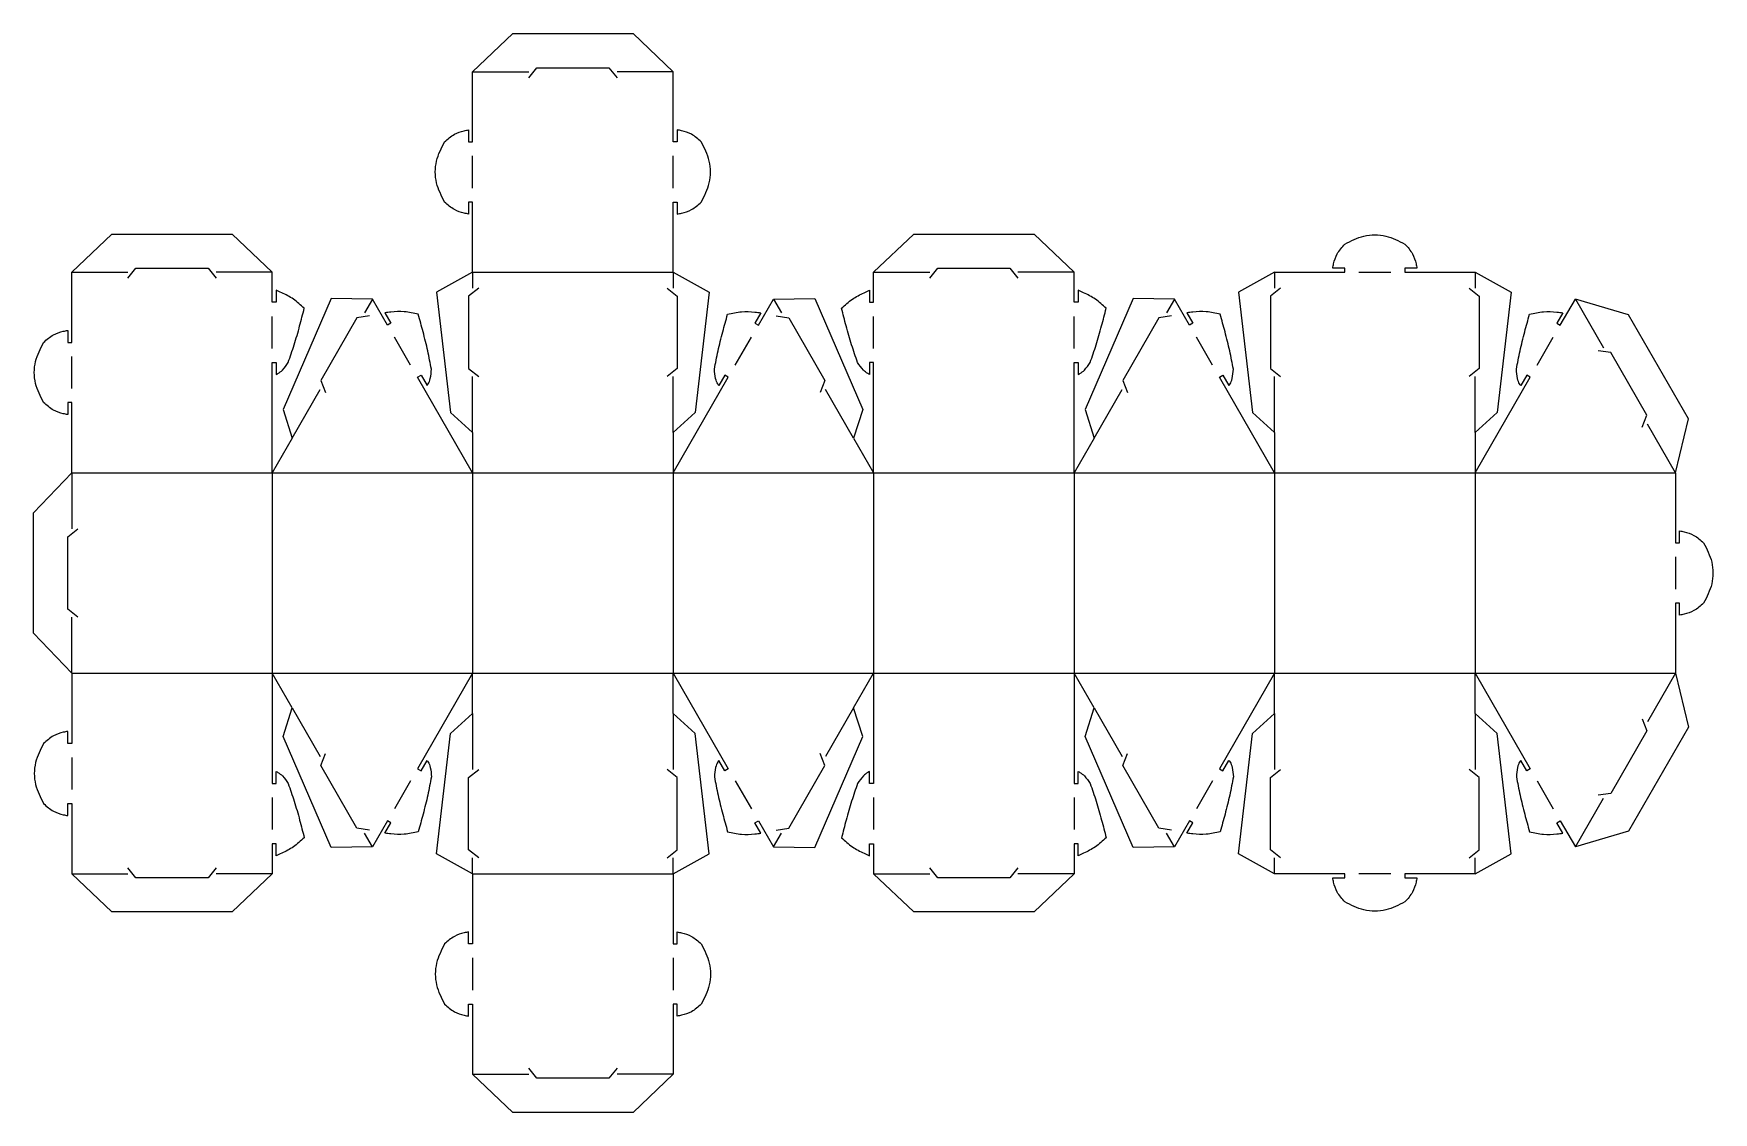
# Model space of a CAD drawing. Extents: x 79 to 221, y 211 to 303.
import ezdxf

# ---------------------------------------------------------------- set-up
doc = ezdxf.new("R2010")
doc.units = 0
doc.layers.get('0').update_dxf_attribs({"linetype": 'CONTINUOUS'})

msp = doc.modelspace()

# ---------------------------------------------------------------- linework, layer by layer
at = {"color": 5}
for points in [[(116.451572, 299.292446), (119.838239, 302.50978), (129.998239, 302.50978), (133.384905, 299.292446)], [(121.192905, 298.784446), (121.870239, 299.631113), (127.966239, 299.631113), (128.643572, 298.784446)], [(116.112905, 294.38178), (116.112905, 293.36578), (116.451572, 293.36578), (116.451572, 299.292446)], [(133.723572, 294.38178), (133.723572, 293.36578), (133.384905, 293.36578), (133.384905, 299.292446)], [(116.451572, 282.359113), (116.451572, 288.28578), (116.112905, 288.28578), (116.112905, 287.26978)], [(133.384905, 282.359113), (133.384905, 288.28578), (133.723572, 288.28578), (133.723572, 287.26978)], [(82.584905, 282.359113), (85.971572, 285.576446), (96.131572, 285.576446), (99.518239, 282.359113)], [(150.318239, 282.359113), (153.704905, 285.576446), (163.864905, 285.576446), (167.251572, 282.359113)], [(82.246239, 277.448446), (82.246239, 276.432446), (82.584905, 276.432446), (82.584905, 282.359113)], [(87.326239, 281.851113), (88.003572, 282.69778), (94.099572, 282.69778), (94.776905, 281.851113)], [(99.856905, 280.835113), (99.856905, 279.819113), (99.518239, 279.819113), (99.518239, 282.359113)], [(116.451572, 282.359113), (113.403572, 280.665779), (114.588905, 270.505779), (116.451572, 268.812446), (116.451572, 265.425779)], [(133.384905, 282.359113), (136.432905, 280.665779), (135.247572, 270.505779), (133.384905, 268.812446), (133.384905, 265.425779)], [(149.979572, 280.835113), (149.979572, 279.819113), (150.318239, 279.819113), (150.318239, 282.359113)], [(155.059572, 281.851113), (155.736905, 282.69778), (161.832905, 282.69778), (162.510239, 281.851113)], [(167.590239, 280.835113), (167.590239, 279.819113), (167.251572, 279.819113), (167.251572, 282.359113)], [(184.184905, 282.359113), (181.136905, 280.665779), (182.322239, 270.505779), (184.184905, 268.812446), (184.184905, 265.425779)], [(184.184905, 282.359113), (190.111572, 282.359113), (190.111572, 282.69778), (189.095572, 282.69778)], [(196.207572, 282.69778), (195.191572, 282.69778), (195.191572, 282.359113), (201.118239, 282.359113)], [(201.118239, 282.359113), (204.166239, 280.665779), (202.980905, 270.505779), (201.118239, 268.812446), (201.118239, 265.425779)], [(116.959572, 281.004446), (116.112905, 280.327113), (116.112905, 274.231113), (116.959572, 273.553779)], [(132.876905, 281.004446), (133.723572, 280.327113), (133.723572, 274.231113), (132.876905, 273.553779)], [(184.692905, 281.004446), (183.846239, 280.327113), (183.846239, 274.231113), (184.692905, 273.553779)], [(200.610239, 281.004446), (201.456905, 280.327113), (201.456905, 274.231113), (200.610239, 273.553779)], [(107.984905, 280.090554), (104.49858, 280.148085), (100.445093, 270.756563), (101.211544, 268.358751), (99.518205, 265.425799)], [(109.040171, 278.940041), (109.548171, 278.060155), (109.254877, 277.890821), (107.984871, 280.090534)], [(140.796272, 278.94006), (140.288272, 278.060175), (140.581566, 277.890841), (141.851572, 280.090554)], [(141.851538, 280.090534), (145.337863, 280.148065), (149.39135, 270.756543), (148.6249, 268.358731), (150.318239, 265.425779)], [(175.718239, 280.090554), (172.231914, 280.148085), (168.178426, 270.756563), (168.944877, 268.358751), (167.251538, 265.425799)], [(176.773504, 278.940041), (177.281504, 278.060155), (176.98821, 277.890821), (175.718205, 280.090534)], [(208.529606, 278.94006), (208.021606, 278.060175), (208.3149, 277.890841), (209.584905, 280.090554)], [(218.051572, 265.425779), (219.144537, 269.967403), (214.064514, 278.766256), (209.584871, 280.090534)], [(107.747511, 278.663373), (106.675606, 278.500118), (103.627595, 273.220806), (104.022164, 272.21088)], [(142.088932, 278.663353), (143.160837, 278.500098), (146.208849, 273.220786), (145.81428, 272.210861)], [(175.480845, 278.663373), (174.408939, 278.500118), (171.360928, 273.220806), (171.755497, 272.21088)], [(215.240952, 269.27791), (215.635524, 270.287835), (212.58751, 275.567147), (211.515604, 275.730402)], [(99.518239, 265.425779), (99.518239, 274.739113), (99.856905, 274.739113), (99.856905, 273.723113)], [(150.318239, 265.425779), (150.318239, 274.739113), (149.979572, 274.739113), (149.979572, 273.723113)], [(167.251572, 265.425779), (167.251572, 274.739113), (167.590239, 274.739113), (167.590239, 273.723113)], [(116.451572, 265.425779), (111.794885, 273.491395), (112.088182, 273.660729), (112.596185, 272.780843)], [(133.384871, 265.425799), (138.041558, 273.491414), (137.748261, 273.660748), (137.240258, 272.780863)], [(184.184905, 265.425779), (179.528219, 273.491395), (179.821515, 273.660729), (180.329518, 272.780843)], [(201.118205, 265.425799), (205.774891, 273.491414), (205.481595, 273.660748), (204.973592, 272.780863)], [(82.584905, 265.425779), (82.584905, 271.352446), (82.246239, 271.352446), (82.246239, 270.336446)], [(82.584905, 248.492446), (79.367572, 251.879113), (79.367572, 262.039113), (82.584905, 265.425779)], [(218.051572, 265.425779), (218.051572, 259.499113), (218.390239, 259.499113), (218.390239, 260.515113)], [(83.092905, 253.233779), (82.246239, 253.911113), (82.246239, 260.007113), (83.092905, 260.684446)], [(218.390239, 253.403113), (218.390239, 254.419113), (218.051572, 254.419113), (218.051572, 248.492446)], [(82.584905, 248.492446), (82.584905, 242.565779), (82.246239, 242.565779), (82.246239, 243.581779)], [(99.518239, 248.492446), (99.518239, 239.179113), (99.856905, 239.179113), (99.856905, 240.195113)], [(107.984939, 233.827691), (104.498614, 233.77016), (100.445127, 243.161683), (101.211578, 245.559494), (99.518239, 248.492446)], [(116.451606, 248.492426), (111.794919, 240.426811), (112.088216, 240.257478), (112.596219, 241.137362)], [(116.451572, 231.559113), (113.403572, 233.252446), (114.588905, 243.412446), (116.451572, 245.105779), (116.451572, 248.492446)], [(133.384905, 231.559113), (136.432905, 233.252446), (135.247572, 243.412446), (133.384905, 245.105779), (133.384905, 248.492446)], [(133.384905, 248.492446), (138.041592, 240.426831), (137.748295, 240.257498), (137.240292, 241.137382)], [(141.851572, 233.827671), (145.337897, 233.77014), (149.391384, 243.161663), (148.624933, 245.559474), (150.318272, 248.492426)], [(150.318239, 248.492446), (150.318239, 239.179113), (149.979572, 239.179113), (149.979572, 240.195113)], [(167.251572, 248.492446), (167.251572, 239.179113), (167.590239, 239.179113), (167.590239, 240.195113)], [(175.718272, 233.827691), (172.231947, 233.77016), (168.17846, 243.161683), (168.944911, 245.559494), (167.251572, 248.492446)], [(184.184939, 248.492426), (179.528253, 240.426811), (179.821549, 240.257478), (180.329552, 241.137362)], [(184.184905, 231.559113), (181.136905, 233.252446), (182.322239, 243.412446), (184.184905, 245.105779), (184.184905, 248.492446)], [(201.118239, 231.559113), (204.166239, 233.252446), (202.980905, 243.412446), (201.118239, 245.105779), (201.118239, 248.492446)], [(201.118239, 248.492446), (205.774925, 240.426831), (205.481628, 240.257498), (204.973626, 241.137382)], [(218.051606, 248.492426), (219.144571, 243.950802), (214.064548, 235.151948), (209.584905, 233.827671)], [(215.240986, 244.640296), (215.635558, 243.630369), (212.587544, 238.351059), (211.515638, 238.187804)], [(107.747545, 235.254872), (106.67564, 235.418126), (103.627628, 240.69744), (104.022198, 241.707364)], [(142.088966, 235.254852), (143.160871, 235.418106), (146.208883, 240.69742), (145.814313, 241.707344)], [(175.480878, 235.254872), (174.408973, 235.418126), (171.360962, 240.69744), (171.755531, 241.707364)], [(116.959572, 232.913779), (116.112905, 233.591113), (116.112905, 239.687113), (116.959572, 240.364446)], [(132.876905, 232.913779), (133.723572, 233.591113), (133.723572, 239.687113), (132.876905, 240.364446)], [(184.692905, 232.913779), (183.846239, 233.591113), (183.846239, 239.687113), (184.692905, 240.364446)], [(200.610239, 232.913779), (201.456905, 233.591113), (201.456905, 239.687113), (200.610239, 240.364446)], [(82.246239, 236.469779), (82.246239, 237.485779), (82.584905, 237.485779), (82.584905, 231.559113)], [(109.040205, 234.978164), (109.548205, 235.858051), (109.254911, 236.027385), (107.984905, 233.827671)], [(140.796306, 234.978184), (140.288306, 235.858071), (140.5816, 236.027404), (141.851606, 233.827691)], [(176.773538, 234.978164), (177.281538, 235.858051), (176.988244, 236.027385), (175.718239, 233.827671)], [(208.52964, 234.978184), (208.02164, 235.858071), (208.314933, 236.027404), (209.584939, 233.827691)], [(99.856905, 233.083113), (99.856905, 234.099113), (99.518239, 234.099113), (99.518239, 231.559113)], [(149.979572, 233.083113), (149.979572, 234.099113), (150.318239, 234.099113), (150.318239, 231.559113)], [(167.590239, 233.083113), (167.590239, 234.099113), (167.251572, 234.099113), (167.251572, 231.559113)], [(99.518239, 231.559113), (96.131572, 228.341779), (85.971572, 228.341779), (82.584905, 231.559113)], [(94.776905, 232.067113), (94.099572, 231.220446), (88.003572, 231.220446), (87.326239, 232.067113)], [(116.451572, 231.559113), (116.451572, 225.632446), (116.112905, 225.632446), (116.112905, 226.648446)], [(133.384905, 231.559113), (133.384905, 225.632446), (133.723572, 225.632446), (133.723572, 226.648446)], [(167.251572, 231.559113), (163.864905, 228.341779), (153.704905, 228.341779), (150.318239, 231.559113)], [(162.510239, 232.067113), (161.832905, 231.220446), (155.736905, 231.220446), (155.059572, 232.067113)], [(189.095572, 231.220446), (190.111572, 231.220446), (190.111572, 231.559113), (184.184905, 231.559113)], [(201.118239, 231.559113), (195.191572, 231.559113), (195.191572, 231.220446), (196.207572, 231.220446)], [(116.112905, 219.536446), (116.112905, 220.552446), (116.451572, 220.552446), (116.451572, 214.625779)], [(133.723572, 219.536446), (133.723572, 220.552446), (133.384905, 220.552446), (133.384905, 214.625779)], [(133.384905, 214.625779), (129.998239, 211.408446), (119.838239, 211.408446), (116.451572, 214.625779)], [(128.643572, 215.133779), (127.966239, 214.287113), (121.870239, 214.287113), (121.192905, 215.133779)]]:
    msp.add_lwpolyline(points, dxfattribs=at)
at = {"color": 1}
for points in [[(116.451572, 299.292446), (121.192905, 299.292446)], [(133.384905, 299.292446), (128.643572, 299.292446)], [(116.451572, 289.471113), (116.451572, 292.180446)], [(133.384905, 289.471113), (133.384905, 292.180446)], [(82.584905, 282.359113), (87.326239, 282.359113)], [(99.518239, 282.359113), (94.776905, 282.359113)], [(116.451572, 282.359113), (116.451572, 281.004446)], [(116.451572, 282.359113), (133.384905, 282.359113)], [(133.384905, 282.359113), (133.384905, 281.004446)], [(150.318239, 282.359113), (155.059572, 282.359113)], [(167.251572, 282.359113), (162.510239, 282.359113)], [(184.184905, 282.359113), (184.184905, 281.004446)], [(191.296905, 282.359113), (194.006239, 282.359113)], [(201.118239, 282.359113), (201.118239, 281.004446)], [(107.984905, 280.090554), (107.307569, 278.917374)], [(141.851538, 280.090534), (142.528874, 278.917354)], [(175.718239, 280.090554), (175.040902, 278.917374)], [(209.584871, 280.090534), (211.955547, 275.984403)], [(99.518239, 275.924446), (99.518239, 278.633779)], [(150.318239, 275.924446), (150.318239, 278.633779)], [(167.251572, 275.924446), (167.251572, 278.633779)], [(111.202219, 274.517927), (109.847547, 276.864288)], [(138.634224, 274.517947), (139.988897, 276.864308)], [(178.935552, 274.517927), (177.58088, 276.864288)], [(206.367558, 274.517947), (207.72223, 276.864308)], [(82.584905, 272.537779), (82.584905, 275.247113)], [(101.211544, 268.358751), (103.582222, 272.464882)], [(116.451572, 268.812446), (116.451572, 273.553779)], [(133.384905, 268.812446), (133.384905, 273.553779)], [(148.6249, 268.358731), (146.254222, 272.464862)], [(168.944877, 268.358751), (171.315555, 272.464882)], [(184.184905, 268.812446), (184.184905, 273.553779)], [(201.118239, 268.812446), (201.118239, 273.553779)], [(218.051572, 265.425779), (215.680897, 269.531911)], [(82.584905, 265.425779), (82.584905, 260.684446)], [(82.584905, 265.425779), (99.518239, 265.425779)], [(99.518239, 265.425779), (99.518239, 248.492446)], [(99.518239, 265.425779), (116.451572, 265.425779)], [(116.451572, 265.425779), (116.451572, 248.492446)], [(116.451572, 265.425779), (133.384905, 265.425779)], [(133.384905, 265.425779), (133.384905, 248.492446)], [(133.384905, 265.425779), (150.318239, 265.425779)], [(150.318239, 265.425779), (150.318239, 248.492446)], [(150.318239, 265.425779), (167.251572, 265.425779)], [(167.251572, 265.425779), (167.251572, 248.492446)], [(167.251572, 265.425779), (184.184905, 265.425779)], [(184.184905, 265.425779), (184.184905, 248.492446)], [(184.184905, 265.425779), (201.118239, 265.425779)], [(201.118239, 265.425779), (201.118239, 248.492446)], [(201.118239, 265.425779), (218.051572, 265.425779)], [(218.051572, 258.313779), (218.051572, 255.604446)], [(82.584905, 248.492446), (82.584905, 253.233779)], [(82.584905, 248.492446), (99.518239, 248.492446)], [(99.518239, 248.492446), (116.451572, 248.492446)], [(116.451572, 248.492446), (133.384905, 248.492446)], [(133.384905, 248.492446), (150.318239, 248.492446)], [(150.318239, 248.492446), (167.251572, 248.492446)], [(167.251572, 248.492446), (184.184905, 248.492446)], [(184.184905, 248.492446), (201.118239, 248.492446)], [(201.118239, 248.492446), (218.051572, 248.492446)], [(218.051606, 248.492426), (215.680931, 244.386296)], [(101.211578, 245.559494), (103.582256, 241.453364)], [(148.624933, 245.559474), (146.254256, 241.453344)], [(168.944911, 245.559494), (171.315589, 241.453364)], [(116.451572, 245.105779), (116.451572, 240.364446)], [(133.384905, 245.105779), (133.384905, 240.364446)], [(184.184905, 245.105779), (184.184905, 240.364446)], [(201.118239, 245.105779), (201.118239, 240.364446)], [(82.584905, 241.380446), (82.584905, 238.671113)], [(111.202253, 239.400279), (109.84758, 237.053917)], [(138.634258, 239.400299), (139.988931, 237.053937)], [(178.935586, 239.400279), (177.580914, 237.053917)], [(206.367592, 239.400299), (207.722264, 237.053937)], [(99.518239, 237.993779), (99.518239, 235.284446)], [(150.318239, 237.993779), (150.318239, 235.284446)], [(167.251572, 237.993779), (167.251572, 235.284446)], [(209.584905, 233.827671), (211.95558, 237.933801)], [(107.984939, 233.827691), (107.307603, 235.000872)], [(141.851572, 233.827671), (142.528908, 235.000852)], [(175.718272, 233.827691), (175.040936, 235.000872)], [(116.451572, 231.559113), (116.451572, 232.913779)], [(133.384905, 231.559113), (133.384905, 232.913779)], [(184.184905, 231.559113), (184.184905, 232.913779)], [(201.118239, 231.559113), (201.118239, 232.913779)], [(82.584905, 231.559113), (87.326239, 231.559113)], [(99.518239, 231.559113), (94.776905, 231.559113)], [(116.451572, 231.559113), (133.384905, 231.559113)], [(150.318239, 231.559113), (155.059572, 231.559113)], [(167.251572, 231.559113), (162.510239, 231.559113)], [(194.006239, 231.559113), (191.296905, 231.559113)], [(116.451572, 224.447113), (116.451572, 221.737779)], [(133.384905, 224.447113), (133.384905, 221.737779)], [(116.451572, 214.625779), (121.192905, 214.625779)], [(133.384905, 214.625779), (128.643572, 214.625779)]]:
    msp.add_lwpolyline(points, dxfattribs=at)
at = {"color": 5}
for points, knots in [([(114.080905, 293.36578), (114.343043, 293.601537), (114.825894, 294.035797), (115.573494, 294.281628), (115.987329, 294.358464), (116.112905, 294.38178)], [0, 0, 0, 0, 1.046212, 1.927099, 2.310847, 2.310847, 2.310847, 2.310847]), ([(135.755572, 293.36578), (135.493434, 293.601537), (135.010583, 294.035797), (134.262983, 294.281628), (133.849148, 294.358464), (133.723572, 294.38178)], [0, 0, 0, 0, 1.046212, 1.927099, 2.310847, 2.310847, 2.310847, 2.310847]), ([(114.080905, 288.28578), (113.811317, 288.810275), (113.258349, 289.886094), (113.258349, 291.765465), (113.811317, 292.841285), (114.080905, 293.36578)], [0, 0, 0, 0, 1.754122, 3.597974, 5.352096, 5.352096, 5.352096, 5.352096]), ([(135.755572, 288.28578), (136.025161, 288.810275), (136.578128, 289.886094), (136.578128, 291.765465), (136.025161, 292.841285), (135.755572, 293.36578)], [0, 0, 0, 0, 1.754122, 3.597974, 5.352096, 5.352096, 5.352096, 5.352096]), ([(116.112905, 287.26978), (115.987329, 287.293095), (115.573494, 287.369931), (114.825894, 287.615762), (114.343043, 288.050022), (114.080905, 288.28578)], [0, 0, 0, 0, 0.383748, 1.264635, 2.310847, 2.310847, 2.310847, 2.310847]), ([(133.723572, 287.26978), (133.849148, 287.293095), (134.262983, 287.369931), (135.010583, 287.615762), (135.493434, 288.050022), (135.755572, 288.28578)], [0, 0, 0, 0, 0.383748, 1.264635, 2.310847, 2.310847, 2.310847, 2.310847]), ([(190.111572, 284.72978), (190.636067, 284.999368), (191.711887, 285.552336), (193.591257, 285.552336), (194.667077, 284.999368), (195.191572, 284.72978)], [0, 0, 0, 0, 1.754122, 3.597974, 5.352096, 5.352096, 5.352096, 5.352096]), ([(189.095572, 282.69778), (189.118887, 282.823356), (189.195723, 283.237191), (189.441555, 283.984791), (189.875814, 284.467642), (190.111572, 284.72978)], [0, 0, 0, 0, 0.383748, 1.264635, 2.310847, 2.310847, 2.310847, 2.310847]), ([(195.191572, 284.72978), (195.427329, 284.467642), (195.861589, 283.984791), (196.107421, 283.237191), (196.184256, 282.823356), (196.207572, 282.69778)], [0, 0, 0, 0, 1.046212, 1.927099, 2.310847, 2.310847, 2.310847, 2.310847]), ([(102.227572, 279.311113), (101.933366, 279.583485), (101.361192, 280.113198), (100.511929, 280.54789), (100.0119, 280.767149), (99.856905, 280.835113)], [0, 0, 0, 0, 1.197285, 2.328489, 2.836644, 2.836644, 2.836644, 2.836644]), ([(147.608905, 279.311113), (147.903111, 279.583485), (148.475285, 280.113198), (149.324548, 280.54789), (149.824577, 280.767149), (149.979572, 280.835113)], [0, 0, 0, 0, 1.197285, 2.328489, 2.836644, 2.836644, 2.836644, 2.836644]), ([(169.960905, 279.311113), (169.666699, 279.583485), (169.094525, 280.113198), (168.245263, 280.54789), (167.745234, 280.767149), (167.590239, 280.835113)], [0, 0, 0, 0, 1.197285, 2.328489, 2.836644, 2.836644, 2.836644, 2.836644]), ([(100.872905, 274.739113), (101.044833, 275.233065), (101.399261, 276.251347), (101.833964, 277.781671), (102.099937, 278.815163), (102.227572, 279.311113)], [0, 0, 0, 0, 1.568766, 3.234005, 4.770394, 4.770394, 4.770394, 4.770394]), ([(111.855239, 278.80555), (111.464261, 278.89433), (110.703884, 279.066988), (109.751052, 279.01881), (109.208383, 278.95868), (109.040171, 278.940041)], [0, 0, 0, 0, 1.197291, 2.328498, 2.836654, 2.836654, 2.836654, 2.836654]), ([(112.968066, 274.168731), (112.869984, 274.682472), (112.667787, 275.741548), (112.279086, 277.284205), (111.992679, 278.312226), (111.855239, 278.80555)], [0, 0, 0, 0, 1.568773, 3.234017, 4.770413, 4.770413, 4.770413, 4.770413]), ([(136.868377, 274.168751), (136.96646, 274.682492), (137.168657, 275.741568), (137.557357, 277.284225), (137.843764, 278.312246), (137.981205, 278.80557)], [0, 0, 0, 0, 1.568773, 3.234017, 4.770413, 4.770413, 4.770413, 4.770413]), ([(137.981205, 278.80557), (138.372183, 278.894349), (139.132559, 279.067008), (140.085391, 279.01883), (140.62806, 278.958699), (140.796272, 278.94006)], [0, 0, 0, 0, 1.197291, 2.328498, 2.836654, 2.836654, 2.836654, 2.836654]), ([(148.963572, 274.739113), (148.791644, 275.233065), (148.437216, 276.251347), (148.002513, 277.781671), (147.73654, 278.815163), (147.608905, 279.311113)], [0, 0, 0, 0, 1.568766, 3.234005, 4.770394, 4.770394, 4.770394, 4.770394]), ([(168.606239, 274.739113), (168.778166, 275.233065), (169.132594, 276.251347), (169.567297, 277.781671), (169.833271, 278.815163), (169.960905, 279.311113)], [0, 0, 0, 0, 1.568766, 3.234005, 4.770394, 4.770394, 4.770394, 4.770394]), ([(179.588572, 278.80555), (179.197594, 278.89433), (178.437218, 279.066988), (177.484385, 279.01881), (176.941716, 278.95868), (176.773504, 278.940041)], [0, 0, 0, 0, 1.197291, 2.328498, 2.836654, 2.836654, 2.836654, 2.836654]), ([(180.7014, 274.168731), (180.603317, 274.682472), (180.40112, 275.741548), (180.01242, 277.284205), (179.726012, 278.312226), (179.588572, 278.80555)], [0, 0, 0, 0, 1.568773, 3.234017, 4.770413, 4.770413, 4.770413, 4.770413]), ([(204.60171, 274.168751), (204.699793, 274.682492), (204.90199, 275.741568), (205.29069, 277.284225), (205.577097, 278.312246), (205.714538, 278.80557)], [0, 0, 0, 0, 1.568773, 3.234017, 4.770413, 4.770413, 4.770413, 4.770413]), ([(205.714538, 278.80557), (206.105516, 278.894349), (206.865892, 279.067008), (207.818724, 279.01883), (208.361394, 278.958699), (208.529606, 278.94006)], [0, 0, 0, 0, 1.197291, 2.328498, 2.836654, 2.836654, 2.836654, 2.836654]), ([(80.214239, 276.432446), (80.476376, 276.668203), (80.959227, 277.102463), (81.706827, 277.348295), (82.120662, 277.42513), (82.246239, 277.448446)], [0, 0, 0, 0, 1.046212, 1.927099, 2.310847, 2.310847, 2.310847, 2.310847]), ([(80.214239, 271.352446), (79.94465, 271.876941), (79.391682, 272.952761), (79.391682, 274.832131), (79.94465, 275.907951), (80.214239, 276.432446)], [0, 0, 0, 0, 1.754122, 3.597974, 5.352096, 5.352096, 5.352096, 5.352096]), ([(99.856905, 273.723113), (99.907711, 273.747062), (100.104001, 273.839593), (100.479998, 274.160687), (100.721694, 274.516504), (100.872905, 274.739113)], [0, 0, 0, 0, 0.168285, 0.650179, 1.455488, 1.455488, 1.455488, 1.455488]), ([(112.596185, 272.780843), (112.628209, 272.826987), (112.751936, 273.005267), (112.917012, 273.471343), (112.948418, 273.900339), (112.968066, 274.168731)], [0, 0, 0, 0, 0.168285, 0.650181, 1.455494, 1.455494, 1.455494, 1.455494]), ([(137.240258, 272.780863), (137.208234, 272.827007), (137.084507, 273.005287), (136.919431, 273.471363), (136.888025, 273.900359), (136.868377, 274.168751)], [0, 0, 0, 0, 0.168285, 0.650181, 1.455494, 1.455494, 1.455494, 1.455494]), ([(149.979572, 273.723113), (149.928766, 273.747062), (149.732476, 273.839593), (149.356479, 274.160687), (149.114783, 274.516504), (148.963572, 274.739113)], [0, 0, 0, 0, 0.168285, 0.650179, 1.455488, 1.455488, 1.455488, 1.455488]), ([(167.590239, 273.723113), (167.641044, 273.747062), (167.837334, 273.839593), (168.213331, 274.160687), (168.455027, 274.516504), (168.606239, 274.739113)], [0, 0, 0, 0, 0.168285, 0.650179, 1.455488, 1.455488, 1.455488, 1.455488]), ([(180.329518, 272.780843), (180.361542, 272.826987), (180.485269, 273.005267), (180.650346, 273.471343), (180.681751, 273.900339), (180.7014, 274.168731)], [0, 0, 0, 0, 0.168285, 0.650181, 1.455494, 1.455494, 1.455494, 1.455494]), ([(204.973592, 272.780863), (204.941568, 272.827007), (204.817841, 273.005287), (204.652764, 273.471363), (204.621359, 273.900359), (204.60171, 274.168751)], [0, 0, 0, 0, 0.168285, 0.650181, 1.455494, 1.455494, 1.455494, 1.455494]), ([(82.246239, 270.336446), (82.120662, 270.359761), (81.706827, 270.436597), (80.959227, 270.682429), (80.476376, 271.116689), (80.214239, 271.352446)], [0, 0, 0, 0, 0.383748, 1.264635, 2.310847, 2.310847, 2.310847, 2.310847]), ([(218.390239, 260.515113), (218.515815, 260.491797), (218.92965, 260.414961), (219.67725, 260.16913), (220.160101, 259.73487), (220.422239, 259.499113)], [0, 0, 0, 0, 0.383748, 1.264635, 2.310847, 2.310847, 2.310847, 2.310847]), ([(220.422239, 259.499113), (220.691827, 258.974618), (221.244795, 257.898798), (221.244795, 256.019428), (220.691827, 254.943608), (220.422239, 254.419113)], [0, 0, 0, 0, 1.754122, 3.597974, 5.352096, 5.352096, 5.352096, 5.352096]), ([(220.422239, 254.419113), (220.160101, 254.183355), (219.67725, 253.749095), (218.92965, 253.503264), (218.515815, 253.426428), (218.390239, 253.403113)], [0, 0, 0, 0, 1.046212, 1.927099, 2.310847, 2.310847, 2.310847, 2.310847]), ([(82.246239, 243.581779), (82.120662, 243.558464), (81.706827, 243.481628), (80.959227, 243.235797), (80.476376, 242.801537), (80.214239, 242.565779)], [0, 0, 0, 0, 0.383748, 1.264635, 2.310847, 2.310847, 2.310847, 2.310847]), ([(80.214239, 242.565779), (79.94465, 242.041284), (79.391682, 240.965464), (79.391682, 239.086094), (79.94465, 238.010274), (80.214239, 237.485779)], [0, 0, 0, 0, 1.754122, 3.597974, 5.352096, 5.352096, 5.352096, 5.352096]), ([(99.856905, 240.195113), (99.907711, 240.171163), (100.104001, 240.078632), (100.479998, 239.757538), (100.721694, 239.401721), (100.872905, 239.179113)], [0, 0, 0, 0, 0.168285, 0.650179, 1.455488, 1.455488, 1.455488, 1.455488]), ([(112.596219, 241.137362), (112.628243, 241.091218), (112.75197, 240.912938), (112.917046, 240.446863), (112.948452, 240.017867), (112.9681, 239.749475)], [0, 0, 0, 0, 0.168285, 0.650181, 1.455494, 1.455494, 1.455494, 1.455494]), ([(137.240292, 241.137382), (137.208268, 241.091238), (137.084541, 240.912958), (136.919465, 240.446882), (136.888059, 240.017886), (136.868411, 239.749495)], [0, 0, 0, 0, 0.168285, 0.650181, 1.455494, 1.455494, 1.455494, 1.455494]), ([(149.979572, 240.195113), (149.928766, 240.171163), (149.732476, 240.078632), (149.356479, 239.757538), (149.114783, 239.401721), (148.963572, 239.179113)], [0, 0, 0, 0, 0.168285, 0.650179, 1.455488, 1.455488, 1.455488, 1.455488]), ([(167.590239, 240.195113), (167.641044, 240.171163), (167.837334, 240.078632), (168.213331, 239.757538), (168.455027, 239.401721), (168.606239, 239.179113)], [0, 0, 0, 0, 0.168285, 0.650179, 1.455488, 1.455488, 1.455488, 1.455488]), ([(180.329552, 241.137362), (180.361576, 241.091218), (180.485303, 240.912938), (180.65038, 240.446863), (180.681785, 240.017867), (180.701434, 239.749475)], [0, 0, 0, 0, 0.168285, 0.650181, 1.455494, 1.455494, 1.455494, 1.455494]), ([(204.973626, 241.137382), (204.941602, 241.091238), (204.817875, 240.912958), (204.652798, 240.446882), (204.621392, 240.017886), (204.601744, 239.749495)], [0, 0, 0, 0, 0.168285, 0.650181, 1.455494, 1.455494, 1.455494, 1.455494]), ([(100.872905, 239.179113), (101.044833, 238.68516), (101.399261, 237.666879), (101.833964, 236.136554), (102.099937, 235.103062), (102.227572, 234.607113)], [0, 0, 0, 0, 1.568766, 3.234005, 4.770394, 4.770394, 4.770394, 4.770394]), ([(112.9681, 239.749475), (112.870018, 239.235734), (112.667821, 238.176658), (112.27912, 236.634), (111.992713, 235.605979), (111.855273, 235.112654)], [0, 0, 0, 0, 1.568773, 3.234018, 4.770414, 4.770414, 4.770414, 4.770414]), ([(136.868411, 239.749495), (136.966493, 239.235753), (137.16869, 238.176677), (137.557391, 236.63402), (137.843798, 235.605999), (137.981238, 235.112674)], [0, 0, 0, 0, 1.568773, 3.234018, 4.770414, 4.770414, 4.770414, 4.770414]), ([(148.963572, 239.179113), (148.791644, 238.68516), (148.437216, 237.666879), (148.002513, 236.136554), (147.73654, 235.103062), (147.608905, 234.607113)], [0, 0, 0, 0, 1.568766, 3.234005, 4.770394, 4.770394, 4.770394, 4.770394]), ([(168.606239, 239.179113), (168.778166, 238.68516), (169.132594, 237.666879), (169.567297, 236.136554), (169.833271, 235.103062), (169.960905, 234.607113)], [0, 0, 0, 0, 1.568766, 3.234005, 4.770394, 4.770394, 4.770394, 4.770394]), ([(180.701434, 239.749475), (180.603351, 239.235734), (180.401154, 238.176658), (180.012454, 236.634), (179.726046, 235.605979), (179.588606, 235.112654)], [0, 0, 0, 0, 1.568773, 3.234018, 4.770414, 4.770414, 4.770414, 4.770414]), ([(204.601744, 239.749495), (204.699827, 239.235753), (204.902024, 238.176677), (205.290724, 236.63402), (205.577131, 235.605999), (205.714572, 235.112674)], [0, 0, 0, 0, 1.568773, 3.234018, 4.770414, 4.770414, 4.770414, 4.770414]), ([(80.214239, 237.485779), (80.476376, 237.250022), (80.959227, 236.815762), (81.706827, 236.56993), (82.120662, 236.493095), (82.246239, 236.469779)], [0, 0, 0, 0, 1.046212, 1.927099, 2.310847, 2.310847, 2.310847, 2.310847]), ([(102.227572, 234.607113), (101.933366, 234.33474), (101.361192, 233.805027), (100.511929, 233.370336), (100.0119, 233.151077), (99.856905, 233.083113)], [0, 0, 0, 0, 1.197285, 2.328489, 2.836644, 2.836644, 2.836644, 2.836644]), ([(111.855273, 235.112654), (111.464295, 235.023875), (110.703918, 234.851217), (109.751086, 234.899395), (109.208417, 234.959525), (109.040205, 234.978164)], [0, 0, 0, 0, 1.19729, 2.328498, 2.836654, 2.836654, 2.836654, 2.836654]), ([(137.981238, 235.112674), (138.372216, 235.023895), (139.132593, 234.851237), (140.085425, 234.899414), (140.628094, 234.959545), (140.796306, 234.978184)], [0, 0, 0, 0, 1.19729, 2.328498, 2.836654, 2.836654, 2.836654, 2.836654]), ([(147.608905, 234.607113), (147.903111, 234.33474), (148.475285, 233.805027), (149.324548, 233.370336), (149.824577, 233.151077), (149.979572, 233.083113)], [0, 0, 0, 0, 1.197285, 2.328489, 2.836644, 2.836644, 2.836644, 2.836644]), ([(169.960905, 234.607113), (169.666699, 234.33474), (169.094525, 233.805027), (168.245263, 233.370336), (167.745234, 233.151077), (167.590239, 233.083113)], [0, 0, 0, 0, 1.197285, 2.328489, 2.836644, 2.836644, 2.836644, 2.836644]), ([(179.588606, 235.112654), (179.197628, 235.023875), (178.437252, 234.851217), (177.484419, 234.899395), (176.94175, 234.959525), (176.773538, 234.978164)], [0, 0, 0, 0, 1.19729, 2.328498, 2.836654, 2.836654, 2.836654, 2.836654]), ([(205.714572, 235.112674), (206.10555, 235.023895), (206.865926, 234.851237), (207.818758, 234.899414), (208.361428, 234.959545), (208.52964, 234.978184)], [0, 0, 0, 0, 1.19729, 2.328498, 2.836654, 2.836654, 2.836654, 2.836654]), ([(190.111572, 229.188446), (189.875814, 229.450583), (189.441555, 229.933435), (189.195723, 230.681035), (189.118887, 231.09487), (189.095572, 231.220446)], [0, 0, 0, 0, 1.046212, 1.927099, 2.310847, 2.310847, 2.310847, 2.310847]), ([(196.207572, 231.220446), (196.184256, 231.09487), (196.107421, 230.681035), (195.861589, 229.933435), (195.427329, 229.450583), (195.191572, 229.188446)], [0, 0, 0, 0, 0.383748, 1.264635, 2.310847, 2.310847, 2.310847, 2.310847]), ([(195.191572, 229.188446), (194.667077, 228.918857), (193.591257, 228.365889), (191.711887, 228.365889), (190.636067, 228.918857), (190.111572, 229.188446)], [0, 0, 0, 0, 1.754122, 3.597974, 5.352096, 5.352096, 5.352096, 5.352096]), ([(114.080905, 225.632446), (113.811317, 225.107951), (113.258349, 224.032131), (113.258349, 222.152761), (113.811317, 221.076941), (114.080905, 220.552446)], [0, 0, 0, 0, 1.754122, 3.597974, 5.352096, 5.352096, 5.352096, 5.352096]), ([(116.112905, 226.648446), (115.987329, 226.62513), (115.573494, 226.548295), (114.825894, 226.302463), (114.343043, 225.868203), (114.080905, 225.632446)], [0, 0, 0, 0, 0.383748, 1.264635, 2.310847, 2.310847, 2.310847, 2.310847]), ([(133.723572, 226.648446), (133.849148, 226.62513), (134.262983, 226.548295), (135.010583, 226.302463), (135.493434, 225.868203), (135.755572, 225.632446)], [0, 0, 0, 0, 0.383748, 1.264635, 2.310847, 2.310847, 2.310847, 2.310847]), ([(135.755572, 225.632446), (136.025161, 225.107951), (136.578128, 224.032131), (136.578128, 222.152761), (136.025161, 221.076941), (135.755572, 220.552446)], [0, 0, 0, 0, 1.754122, 3.597974, 5.352096, 5.352096, 5.352096, 5.352096]), ([(114.080905, 220.552446), (114.343043, 220.316689), (114.825894, 219.882429), (115.573494, 219.636597), (115.987329, 219.559761), (116.112905, 219.536446)], [0, 0, 0, 0, 1.046212, 1.927099, 2.310847, 2.310847, 2.310847, 2.310847]), ([(135.755572, 220.552446), (135.493434, 220.316689), (135.010583, 219.882429), (134.262983, 219.636597), (133.849148, 219.559761), (133.723572, 219.536446)], [0, 0, 0, 0, 1.046212, 1.927099, 2.310847, 2.310847, 2.310847, 2.310847])]:
    msp.add_open_spline(points, degree=3, knots=knots, dxfattribs=at)

doc.saveas('drawing.dxf')
